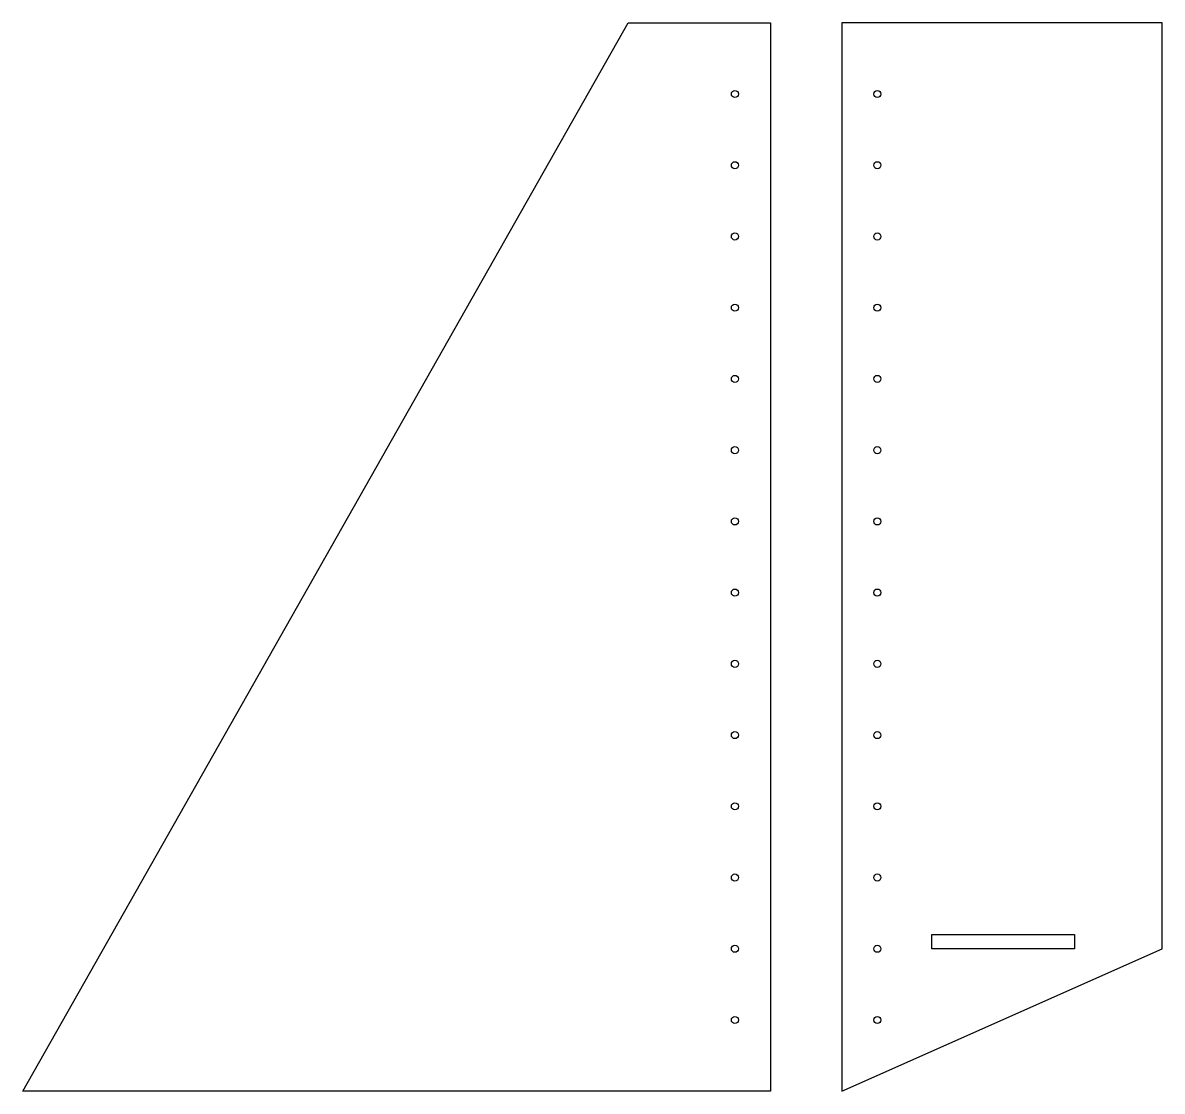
# Model space of a CAD drawing. Header units: millimetres. Extents: x -30 to 130, y -75 to 75.
import ezdxf

# ---------------------------------------------------------------- set-up
doc = ezdxf.new("R2010")
doc.units = ezdxf.units.MM
doc.layers.get('0').update_dxf_attribs({"linetype": 'CONTINUOUS'})

msp = doc.modelspace()

# ---------------------------------------------------------------- linework, layer by layer
for points in [[(75, -75), (-30, -75), (55, 75), (75, 75)], [(85, -75), (130, -55), (130, 75), (85, 75)], [(117.67, -55), (97.67, -55), (97.67, -53), (117.67, -53)]]:
    msp.add_lwpolyline(points, close=True)
for centre in [(70, 65), (90, 65), (70, 55), (90, 55), (70, 45), (90, 45), (70, 35), (90, 35), (70, 25), (90, 25), (70, 15), (90, 15), (70, 5), (90, 5), (70, -5), (90, -5), (70, -15), (90, -15), (70, -25), (90, -25), (70, -35), (90, -35), (70, -45), (90, -45), (70, -55), (90, -55), (70, -65), (90, -65)]:
    msp.add_circle(centre, 0.5)

doc.saveas('drawing.dxf')
